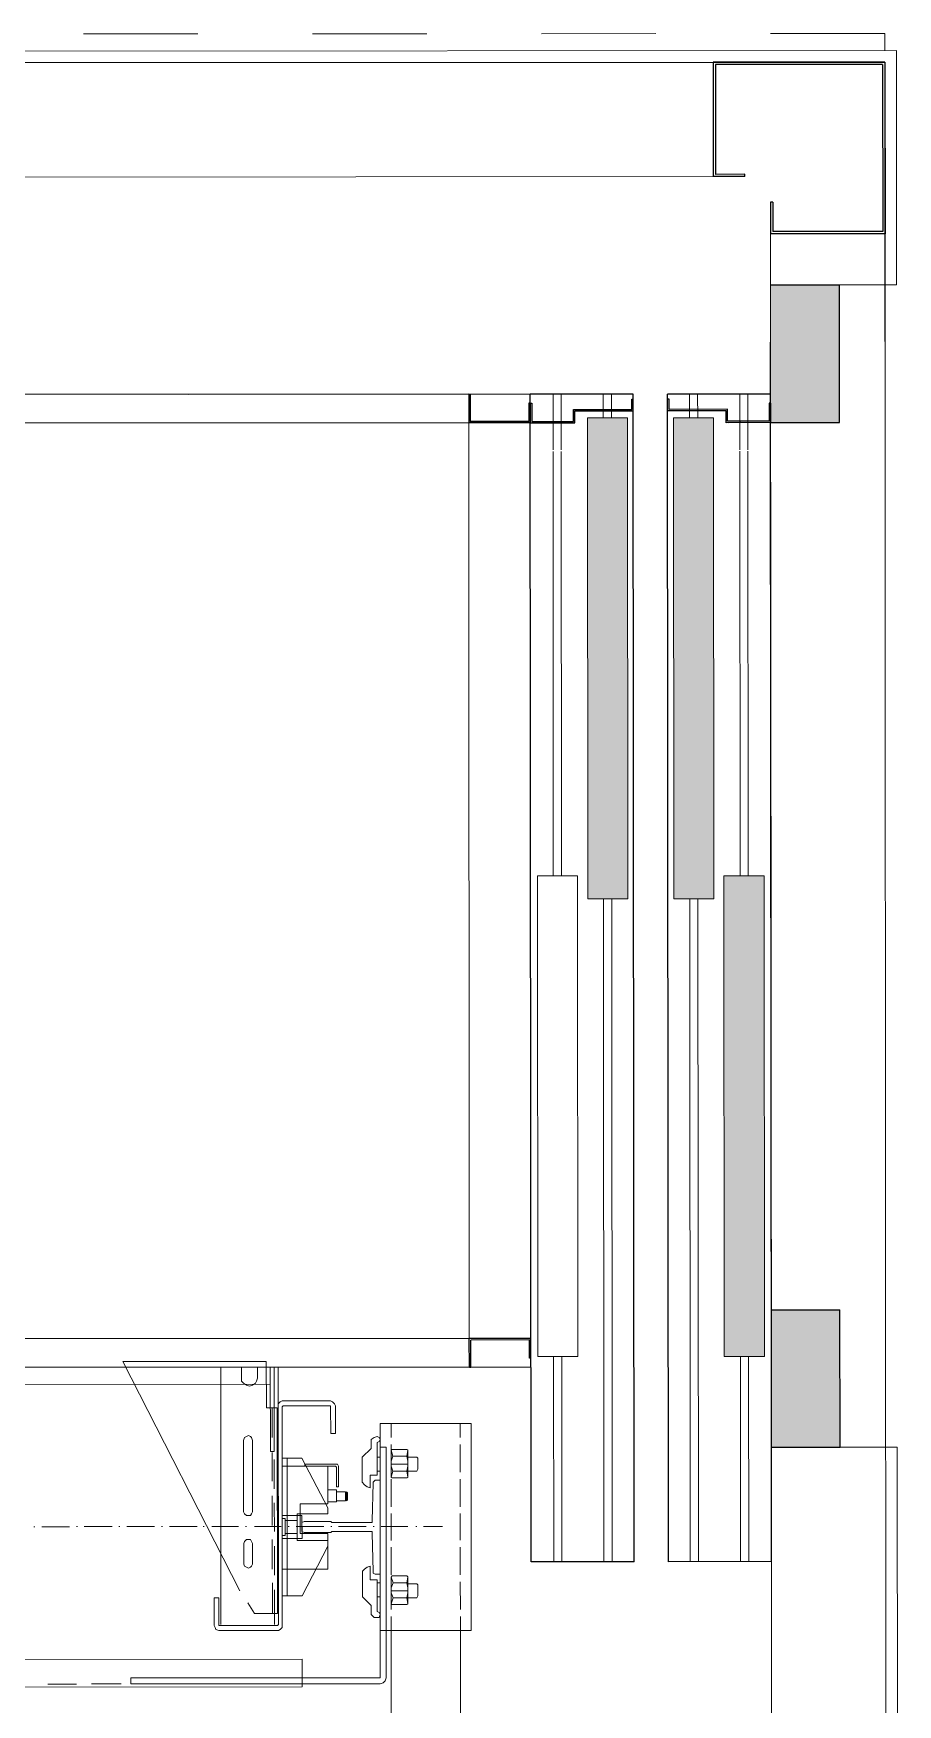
# Model space of a CAD drawing. Extents: x -248 to -11, y 347 to 447.
# Drawn here: x -115.568 to -114.813, y 417.615 to 419.075 of the extents above; entities that cross this region are included whole.
import ezdxf

# ---------------------------------------------------------------- set-up
doc = ezdxf.new("R2010")
doc.units = 0
doc.header["$LTSCALE"] = 0.02
doc.header["$MEASUREMENT"] = 0
doc.linetypes.add('HIDDEN', pattern=[0.375, 0.25, -0.125])
for name, color, linetype, lineweight in [('2COTA', 1, 'CONTINUOUS', 9), ('2H', 1, 'HIDDEN', 15), ('AR-ESQ-VT1', 1, 'CONTINUOUS', 9), ('P', 1, 'CONTINUOUS', 18)]:
    doc.layers.add(name, color=color, linetype=linetype, lineweight=lineweight)
for name, color, linetype in [('3', 3, 'CONTINUOUS'), ('47', 1, 'CONTINUOUS'), ('AR-ELV', 2, 'CONTINUOUS'), ('PAREDE', 1, 'CONTINUOUS')]:
    doc.layers.add(name, color=color, linetype=linetype)

msp = doc.modelspace()

# ---------------------------------------------------------------- hatches: boundary and pattern name
at = {"layer": '2COTA', "linetype": 'Continuous'}
for points in [[(-114.9239, 418.7354), (-114.9239, 418.7525), (-114.9239, 418.8557), (-114.8639, 418.8557), (-114.8639, 418.7354)], [(-114.9233, 417.8404), (-114.9234, 417.9604), (-114.8634, 417.9604), (-114.8633, 417.8404)]]:
    msp.add_hatch(color=256, dxfattribs=at).paths.add_polyline_path(points)
at = {"layer": '2COTA', "lineweight": 9, "ltscale": 35}
for points in [[(-115.0486, 418.3195), (-115.0836, 418.3195), (-115.0839, 418.7395), (-115.0489, 418.7395)], [(-114.9736, 418.3195), (-115.0086, 418.3195), (-115.0089, 418.7395), (-114.9739, 418.7395)], [(-114.9294, 417.9196), (-114.9644, 417.9196), (-114.9647, 418.3396), (-114.9297, 418.3396)]]:
    msp.add_hatch(color=256, dxfattribs=at).paths.add_polyline_path(points)

# ---------------------------------------------------------------- linework, layer by layer
at = {"layer": '2COTA', "ltscale": 35}
for p, q in [((-114.9239, 418.8557), (-114.8639, 418.8557)), ((-115.114, 418.7602), (-115.114, 418.7115)), ((-115.1069, 418.7603), (-115.1069, 418.7115)), ((-115.0701, 418.7603), (-115.0701, 418.7395)), ((-115.063, 418.7603), (-115.063, 418.7395)), ((-114.9948, 418.7603), (-114.9948, 418.7395)), ((-114.9877, 418.7603), (-114.9876, 418.7395)), ((-114.9508, 418.7604), (-114.9508, 418.7116)), ((-114.9437, 418.7604), (-114.9437, 418.7116)), ((-115.114, 418.7457), (-115.114, 418.7395)), ((-115.1069, 418.7457), (-115.1069, 418.7395)), ((-115.0489, 418.7395), (-115.0839, 418.7395)), ((-115.0701, 418.7457), (-115.0701, 418.7395)), ((-115.063, 418.7457), (-115.063, 418.7395)), ((-115.0089, 418.7395), (-114.9739, 418.7396)), ((-114.9739, 418.7395), (-115.0089, 418.7395)), ((-114.9948, 418.7458), (-114.9948, 418.7395)), ((-114.9876, 418.7458), (-114.9876, 418.7395)), ((-114.9508, 418.7458), (-114.9508, 418.7396)), ((-114.9437, 418.7458), (-114.9437, 418.7396)), ((-115.114, 418.7102), (-115.1138, 418.3395)), ((-115.1069, 418.7103), (-115.1066, 418.3395)), ((-114.9508, 418.7104), (-114.9506, 418.3396)), ((-114.9437, 418.7104), (-114.9435, 418.3396)), ((-115.0925, 418.3395), (-115.1275, 418.3395)), ((-114.9297, 418.3396), (-114.9647, 418.3396)), ((-115.0486, 418.3195), (-115.0836, 418.3195)), ((-115.0486, 418.3195), (-115.0836, 418.3195)), ((-115.0486, 418.3195), (-115.0836, 418.3195)), ((-115.0698, 418.3195), (-115.0695, 417.7403)), ((-115.0627, 418.3195), (-115.0623, 417.7403)), ((-114.9736, 418.3195), (-115.0086, 418.3195)), ((-114.9945, 418.3195), (-114.9941, 417.7403)), ((-114.9874, 418.3195), (-114.987, 417.7403)), ((-115.0923, 417.9195), (-115.1273, 417.9195)), ((-115.1135, 417.9195), (-115.1134, 417.7402)), ((-115.1064, 417.9195), (-115.1063, 417.7403)), ((-114.9294, 417.9196), (-114.9644, 417.9196)), ((-114.9503, 417.9196), (-114.9502, 417.7404)), ((-114.9432, 417.9196), (-114.9431, 417.7404))]:
    msp.add_line(p, q, dxfattribs=at)
at = {"layer": '2COTA', "linetype": 'Continuous'}
for p, q in [((-115.0836, 418.3195), (-115.0839, 418.7395)), ((-115.0486, 418.3195), (-115.0489, 418.7395)), ((-115.0086, 418.3195), (-115.0089, 418.7395)), ((-114.9736, 418.3195), (-114.9739, 418.7395)), ((-115.1273, 417.9195), (-115.1275, 418.3395)), ((-115.0923, 417.9195), (-115.0925, 418.3395)), ((-114.9644, 417.9196), (-114.9647, 418.3396)), ((-114.9294, 417.9196), (-114.9297, 418.3396))]:
    msp.add_line(p, q, dxfattribs=at)
at = {"layer": '2COTA', "lineweight": 9, "ltscale": 35}
msp.add_line((-115.1876, 418.7352), (-115.1871, 417.9352), dxfattribs=at)
at = {"layer": '2COTA', "ltscale": 0.5}
for p, q in [((-115.1336, 418.2491), (-115.1337, 418.5341)), ((-114.9236, 418.2492), (-114.9237, 418.5342))]:
    msp.add_line(p, q, dxfattribs=at)
at = {"layer": '2H', "lineweight": 9, "ltscale": 20}
for p, q in [((-114.8241, 419.0754), (-116.6241, 419.0743)), ((-114.8241, 419.0604), (-114.8241, 419.0754))]:
    msp.add_line(p, q, dxfattribs=at)
at = {"layer": '3'}
for p, q in [((-115.1876, 418.7602), (-115.1876, 418.7352)), ((-115.1876, 418.7602), (-115.1863, 418.7602)), ((-115.1876, 418.7602), (-115.1863, 418.7602)), ((-115.1863, 418.7602), (-115.1863, 418.7365)), ((-115.1339, 418.7524), (-115.1351, 418.7524)), ((-115.1339, 418.7524), (-115.1326, 418.7524)), ((-115.0451, 418.747), (-115.0451, 418.756)), ((-115.0451, 418.756), (-115.0439, 418.756)), ((-115.0439, 418.7458), (-115.0439, 418.7562)), ((-115.0139, 418.7458), (-115.0139, 418.7562)), ((-115.0126, 418.756), (-115.0139, 418.756)), ((-115.0126, 418.747), (-115.0126, 418.756)), ((-114.9239, 418.7525), (-114.9251, 418.7525)), ((-115.1351, 418.7365), (-115.1863, 418.7365)), ((-115.1326, 418.7365), (-115.0962, 418.7365)), ((-115.0962, 418.7365), (-115.0962, 418.747)), ((-115.0962, 418.747), (-115.0451, 418.747)), ((-115.0949, 418.7457), (-115.0439, 418.7458)), ((-115.0949, 418.7353), (-115.0949, 418.7457)), ((-115.0663, 418.7457), (-115.0439, 418.7458)), ((-115.0663, 418.7457), (-115.0439, 418.7458)), ((-114.9628, 418.7458), (-115.0139, 418.7458)), ((-114.9915, 418.7458), (-115.0139, 418.7458)), ((-114.9915, 418.7458), (-115.0139, 418.7458)), ((-114.9616, 418.7471), (-115.0126, 418.747)), ((-114.9628, 418.7353), (-114.9628, 418.7458)), ((-114.9616, 418.7366), (-114.9616, 418.7471)), ((-114.9251, 418.7366), (-114.9616, 418.7366)), ((-115.1339, 418.7352), (-115.1876, 418.7352)), ((-115.1876, 418.7352), (-115.1876, 418.7352)), ((-115.1601, 418.7352), (-115.1851, 418.7352)), ((-115.1601, 418.7352), (-115.1851, 418.7352)), ((-115.1339, 418.7352), (-115.0949, 418.7353)), ((-115.1076, 418.7353), (-115.0973, 418.7353)), ((-115.1076, 418.7353), (-115.0973, 418.7353)), ((-115.0949, 418.7353), (-115.0949, 418.7353)), ((-114.9239, 418.7354), (-114.9628, 418.7353)), ((-114.9628, 418.7353), (-114.9628, 418.7353)), ((-114.9501, 418.7354), (-114.9604, 418.7353)), ((-114.9501, 418.7354), (-114.9604, 418.7353)), ((-115.187, 417.9102), (-115.1871, 417.9352)), ((-115.1334, 417.9352), (-115.1871, 417.9352)), ((-115.1346, 417.934), (-115.1858, 417.9339)), ((-115.1858, 417.9102), (-115.1858, 417.9339)), ((-115.1596, 417.9352), (-115.1846, 417.9352)), ((-115.1596, 417.9352), (-115.1846, 417.9352)), ((-115.187, 417.9102), (-115.1858, 417.9102)), ((-115.187, 417.9102), (-115.1858, 417.9102)), ((-115.1333, 417.9181), (-115.1346, 417.9181))]:
    msp.add_line(p, q, dxfattribs=at)
at = {"layer": '3', "ltscale": 0.5}
for p, q in [((-115.1351, 418.7524), (-115.1351, 418.7365)), ((-115.1339, 418.7524), (-115.1339, 418.7352)), ((-115.1339, 418.7524), (-115.1339, 418.7352)), ((-115.1326, 418.7524), (-115.1326, 418.7365)), ((-114.9251, 418.7525), (-114.9251, 418.7366)), ((-114.9239, 418.7525), (-114.9239, 418.7354)), ((-114.9239, 418.7525), (-114.9239, 418.7354)), ((-115.1346, 417.9181), (-115.1346, 417.934)), ((-115.1333, 417.9181), (-115.1334, 417.9352))]:
    msp.add_line(p, q, dxfattribs=at)
at = {"layer": '47', "lineweight": 25, "ltscale": 35}
for p, q in [((-114.8241, 419.0504), (-114.9741, 419.0503)), ((-114.9741, 419.0503), (-114.974, 418.9503)), ((-114.8261, 419.0484), (-114.9721, 419.0483)), ((-114.9721, 419.0483), (-114.972, 418.9523)), ((-114.8261, 419.0484), (-114.826, 418.9024)), ((-114.8241, 419.0504), (-114.824, 418.9004)), ((-114.9464, 418.9504), (-114.974, 418.9503)), ((-114.9464, 418.9524), (-114.972, 418.9523)), ((-114.9464, 418.9504), (-114.9464, 418.9524)), ((-114.922, 418.9279), (-114.924, 418.9279)), ((-114.924, 418.9279), (-114.924, 418.9004)), ((-114.922, 418.9279), (-114.922, 418.9024)), ((-114.826, 418.9024), (-114.922, 418.9024)), ((-114.9232, 417.7404), (-114.9233, 417.8654))]:
    msp.add_line(p, q, dxfattribs=at)
at = {"layer": '47', "ltscale": 35}
for p, q in [((-114.9239, 418.8557), (-114.8639, 418.8557)), ((-114.9239, 418.7354), (-114.8639, 418.7354)), ((-114.9234, 417.9604), (-114.8634, 417.9604)), ((-114.9233, 417.8404), (-114.8633, 417.8404))]:
    msp.add_line(p, q, dxfattribs=at)
at = {"layer": '47', "ltscale": 0.5}
for p, q in [((-114.8639, 418.7354), (-114.8639, 418.8557)), ((-114.8633, 417.8404), (-114.8634, 417.9604))]:
    msp.add_line(p, q, dxfattribs=at)
at = {"layer": '47'}
for p, q in [((-115.1876, 418.7602), (-116.4126, 418.7594)), ((-115.1339, 418.7602), (-115.4326, 418.76)), ((-115.0439, 418.7603), (-115.1339, 418.7602)), ((-114.9239, 418.7604), (-115.0139, 418.7603)), ((-115.1876, 418.7352), (-116.3451, 418.7345)), ((-115.1871, 417.9352), (-116.3446, 417.9345)), ((-115.1333, 417.9102), (-116.412, 417.9094)), ((-115.0432, 417.7403), (-115.1332, 417.7402)), ((-114.9232, 417.7404), (-115.0132, 417.7403))]:
    msp.add_line(p, q, dxfattribs=at)
at = {"layer": 'AR-ELV'}
msp.add_line((-116.4241, 419.0494), (-114.8241, 419.0504), dxfattribs=at)
at = {"layer": 'AR-ELV', "lineweight": 13}
for p, q in [((-116.3261, 419.0495), (-114.8241, 419.0504)), ((-114.8231, 417.4504), (-114.8241, 419.0504)), ((-116.424, 418.9494), (-114.974, 418.9503)), ((-114.9231, 417.6004), (-114.924, 418.9004)), ((-114.8238, 418.7173), (-114.824, 418.9004))]:
    msp.add_line(p, q, dxfattribs=at)
at = {"layer": 'AR-ESQ-VT1'}
for p, q in [((-114.8141, 419.0604), (-116.5841, 419.0593)), ((-114.8139, 418.8557), (-114.8141, 419.0604)), ((-114.8639, 418.8557), (-114.8139, 418.8557)), ((-114.8633, 417.8404), (-114.8133, 417.8404)), ((-114.813, 417.4404), (-114.8133, 417.8404))]:
    msp.add_line(p, q, dxfattribs=at)
at = {"layer": 'P', "linetype": 'Continuous'}
for points in [[(-115.3645, 417.9153), (-115.4898, 417.9152), (-115.3877, 417.7148)], [(-115.4041, 417.6854), (-115.4042, 417.9101)], [(-115.3861, 417.9006), (-115.3861, 417.9101)], [(-115.3722, 417.9101), (-115.3722, 417.9006)], [(-115.3549, 417.8747), (-115.3644, 417.8747), (-115.3645, 417.9153)], [(-115.3609, 417.8366), (-115.361, 417.9101)], [(-115.3575, 417.8807), (-115.3575, 417.9101)], [(-115.3575, 417.8366), (-115.3575, 417.9101)], [(-115.3539, 417.6854), (-115.3541, 417.9101)], [(-115.361, 417.8954), (-116.1051, 417.8949)], [(-115.3722, 417.9006), (-115.3731, 417.898), (-115.374, 417.8963), (-115.3765, 417.8945), (-115.3791, 417.8937), (-115.3817, 417.8945), (-115.3843, 417.8963), (-115.386, 417.898), (-115.3861, 417.9006)], [(-115.3541, 417.8764), (-115.3541, 417.8781), (-115.3523, 417.8799), (-115.3506, 417.8807)], [(-115.3541, 417.8764), (-115.3539, 417.6854)], [(-115.3083, 417.8807), (-115.3506, 417.8807)], [(-115.3506, 417.8755), (-115.3497, 417.8764), (-115.3497, 417.8764)], [(-115.3506, 417.8755), (-115.3505, 417.6845)], [(-115.3091, 417.8764), (-115.3497, 417.8764)], [(-115.3091, 417.8764), (-115.3083, 417.8764), (-115.3083, 417.8756)], [(-115.3083, 417.8807), (-115.3065, 417.8799), (-115.3048, 417.8782), (-115.3039, 417.8764)], [(-115.3083, 417.8756), (-115.3082, 417.8522)], [(-115.3082, 417.8522), (-115.3039, 417.8522), (-115.3039, 417.8764)], [(-115.3592, 417.8747), (-115.3592, 417.8487)], [(-115.3575, 417.8427), (-115.3575, 417.8678)], [(-115.3549, 417.8747), (-115.3548, 417.6949)], [(-115.265, 417.8609), (-115.1855, 417.8609)], [(-115.265, 417.8609), (-115.2649, 417.6803)], [(-115.2555, 417.8488), (-115.2555, 417.8609)], [(-115.195, 417.8488), (-115.195, 417.8609)], [(-115.1855, 417.8609), (-115.1854, 417.6803)], [(-115.3843, 417.8461), (-115.3834, 417.8487), (-115.3817, 417.8496), (-115.38, 417.8505), (-115.3782, 417.8496), (-115.3774, 417.8487), (-115.3765, 417.8461)], [(-115.3843, 417.8461), (-115.3843, 417.7839)], [(-115.3765, 417.8461), (-115.3765, 417.7839)], [(-115.2728, 417.8445), (-115.2728, 417.8471), (-115.2702, 417.8488), (-115.2676, 417.8497)], [(-115.2676, 417.8497), (-115.2659, 417.8488), (-115.265, 417.8471), (-115.2659, 417.8453), (-115.2676, 417.8445)], [(-115.3575, 417.8366), (-115.3609, 417.8366)], [(-115.3592, 417.8358), (-115.3592, 417.8107)], [(-115.2728, 417.8393), (-115.2806, 417.8315)], [(-115.2736, 417.8047), (-115.2762, 417.8056), (-115.2788, 417.8073), (-115.2806, 417.8099), (-115.2806, 417.8315)], [(-115.2728, 417.8393), (-115.2728, 417.8445)], [(-115.2676, 417.8445), (-115.2676, 417.816)], [(-115.265, 417.8315), (-115.2676, 417.8315)], [(-115.265, 417.8402), (-115.2649, 417.6397)], [(-115.2598, 417.8402), (-115.265, 417.8402)], [(-115.2598, 417.8402), (-115.2597, 417.6388)], [(-115.2555, 417.8186), (-115.2555, 417.8428)], [(-115.2555, 417.8376), (-115.2547, 417.8384), (-115.2538, 417.8384), (-115.2417, 417.8384)], [(-115.2555, 417.8376), (-115.2547, 417.8384), (-115.2538, 417.8384)], [(-115.2555, 417.8142), (-115.2555, 417.8376)], [(-115.2538, 417.8324), (-115.2555, 417.8376)], [(-115.2538, 417.8194), (-115.2555, 417.8237), (-115.2555, 417.8281), (-115.2538, 417.8324)], [(-115.2538, 417.8324), (-115.2417, 417.8324)], [(-115.2417, 417.8384), (-115.2417, 417.8384), (-115.2408, 417.8376)], [(-115.2408, 417.8376), (-115.2417, 417.8324)], [(-115.2417, 417.8324), (-115.2408, 417.8281), (-115.2408, 417.8237), (-115.2417, 417.8194)], [(-115.2408, 417.8142), (-115.2408, 417.8376)], [(-115.233, 417.8315), (-115.2408, 417.8315)], [(-115.233, 417.8315), (-115.2322, 417.8307)], [(-115.195, 417.8186), (-115.195, 417.8428)], [(-115.3575, 417.8038), (-115.3575, 417.8297)], [(-115.3505, 417.7105), (-115.3506, 417.8306)], [(-115.3333, 417.8306), (-115.3506, 417.8306)], [(-115.3506, 417.8237), (-115.3505, 417.7338)], [(-115.3039, 417.8237), (-115.3506, 417.8237)], [(-115.3462, 417.7105), (-115.3463, 417.8306)], [(-115.3108, 417.7874), (-115.3333, 417.8306)], [(-115.303, 417.8254), (-115.3307, 417.8254)], [(-115.3307, 417.8254), (-115.3307, 417.8237)], [(-115.3108, 417.7909), (-115.3108, 417.8237)], [(-115.3039, 417.8237), (-115.3039, 417.8237), (-115.303, 417.8228)], [(-115.303, 417.8254), (-115.3022, 417.8254), (-115.3013, 417.8237)], [(-115.303, 417.8228), (-115.303, 417.8056)], [(-115.3013, 417.8237), (-115.3013, 417.8056)], [(-115.265, 417.8194), (-115.2676, 417.8194)], [(-115.2555, 417.8255), (-115.2408, 417.8255)], [(-115.2555, 417.8142), (-115.2538, 417.8194)], [(-115.2538, 417.8194), (-115.2417, 417.8194)], [(-115.2417, 417.8194), (-115.2408, 417.8142)], [(-115.233, 417.8194), (-115.2408, 417.8194)], [(-115.2322, 417.8212), (-115.233, 417.8194)], [(-115.2322, 417.8307), (-115.2322, 417.8212)], [(-115.303, 417.803), (-115.3108, 417.803)], [(-115.3013, 417.8056), (-115.303, 417.8056)], [(-115.303, 417.803), (-115.303, 417.7926)], [(-115.2737, 417.816), (-115.2736, 417.8047)], [(-115.2676, 417.816), (-115.2737, 417.816)], [(-115.2719, 417.7762), (-115.2711, 417.809), (-115.2711, 417.8099), (-115.2693, 417.8116), (-115.2685, 417.8116), (-115.265, 417.8116)], [(-115.265, 417.8116), (-115.265, 417.7295)], [(-115.2538, 417.8134), (-115.2546, 417.8134), (-115.2555, 417.8142)], [(-115.2555, 417.7883), (-115.2555, 417.8125)], [(-115.2538, 417.8134), (-115.2417, 417.8134)], [(-115.2408, 417.8142), (-115.2417, 417.8134), (-115.2417, 417.8134)], [(-115.195, 417.7883), (-115.195, 417.8125)], [(-115.3592, 417.7977), (-115.3592, 417.7718)], [(-115.3574, 417.7666), (-115.3575, 417.7917)], [(-115.3108, 417.7874), (-115.3108, 417.7822), (-115.3376, 417.7822)], [(-115.3108, 417.7909), (-115.335, 417.7909)], [(-115.3108, 417.7649), (-115.335, 417.7649), (-115.335, 417.7909)], [(-115.303, 417.7926), (-115.3108, 417.7926)], [(-115.2952, 417.8012), (-115.303, 417.8012)], [(-115.2952, 417.7935), (-115.303, 417.7935)], [(-115.2952, 417.8012), (-115.2952, 417.7935)], [(-115.2944, 417.8004), (-115.2952, 417.8004)], [(-115.2944, 417.7943), (-115.2952, 417.7943)], [(-115.2944, 417.8012), (-115.2935, 417.8004), (-115.2935, 417.7943)], [(-115.2944, 417.8012), (-115.2944, 417.7935)], [(-115.2935, 417.7943), (-115.2944, 417.7935)], [(-115.3765, 417.7839), (-115.3773, 417.7822), (-115.3782, 417.7805), (-115.3799, 417.7805), (-115.3817, 417.7805), (-115.3834, 417.7822), (-115.3843, 417.7839)], [(-115.3505, 417.7805), (-115.3505, 417.7606)], [(-115.3333, 417.7805), (-115.3505, 417.7805)], [(-115.3505, 417.7779), (-115.348, 417.7779)], [(-115.3505, 417.7632), (-115.3479, 417.7632), (-115.348, 417.7779)], [(-115.3479, 417.7649), (-115.3376, 417.7649), (-115.3376, 417.7762)], [(-115.3479, 417.7762), (-115.3376, 417.7762)], [(-115.3376, 417.7589), (-115.3376, 417.7822)], [(-115.3333, 417.7805), (-115.3332, 417.7606)], [(-115.3333, 417.7727), (-115.3333, 417.7744), (-115.3315, 417.7753)], [(-115.3333, 417.7727), (-115.3333, 417.7684)], [(-115.3082, 417.7753), (-115.3315, 417.7753)], [(-115.3073, 417.7744), (-115.3073, 417.7744), (-115.3082, 417.7753)], [(-115.2736, 417.7745), (-115.3073, 417.7744)], [(-115.2719, 417.7762), (-115.2719, 417.7745), (-115.2736, 417.7745)], [(-115.2555, 417.7589), (-115.2555, 417.7823)], [(-115.195, 417.759), (-115.195, 417.7823)], [(-115.5666, 417.7708), (-115.5675, 417.7708)], [(-115.5363, 417.7708), (-115.5605, 417.7708)], [(-115.5294, 417.7709), (-115.5303, 417.7709)], [(-115.4992, 417.7709), (-115.5234, 417.7709)], [(-115.4923, 417.7709), (-115.4931, 417.7709)], [(-115.462, 417.7709), (-115.4862, 417.7709)], [(-115.4551, 417.7709), (-115.456, 417.7709)], [(-115.4249, 417.7709), (-115.4491, 417.7709)], [(-115.4188, 417.7709), (-115.4197, 417.7709)], [(-115.3886, 417.7709), (-115.4119, 417.7709)], [(-115.3842, 417.7381), (-115.3842, 417.7563), (-115.3834, 417.758), (-115.3816, 417.7597), (-115.3799, 417.7597), (-115.3782, 417.7597), (-115.3773, 417.758), (-115.3765, 417.7563)], [(-115.3816, 417.7709), (-115.3825, 417.7709)], [(-115.3514, 417.771), (-115.3747, 417.7709)], [(-115.3592, 417.7597), (-115.3592, 417.7338)], [(-115.3332, 417.7606), (-115.3505, 417.7606)], [(-115.3445, 417.771), (-115.3454, 417.771)], [(-115.3142, 417.771), (-115.3384, 417.771)], [(-115.3108, 417.7589), (-115.3376, 417.7589)], [(-115.3315, 417.7658), (-115.3333, 417.7667), (-115.3333, 417.7684)], [(-115.3082, 417.7658), (-115.3315, 417.7658)], [(-115.3108, 417.7649), (-115.3108, 417.7338)], [(-115.3108, 417.7589), (-115.3108, 417.7537)], [(-115.3073, 417.771), (-115.3082, 417.771)], [(-115.3082, 417.7658), (-115.3073, 417.7667), (-115.3073, 417.7667)], [(-115.2736, 417.7667), (-115.3073, 417.7667)], [(-115.2771, 417.771), (-115.3013, 417.771)], [(-115.2736, 417.7667), (-115.2719, 417.7667), (-115.2719, 417.765)], [(-115.271, 417.7321), (-115.2719, 417.765)], [(-115.2702, 417.771), (-115.271, 417.771)], [(-115.2408, 417.771), (-115.2641, 417.771)], [(-115.233, 417.771), (-115.2339, 417.771)], [(-115.2105, 417.7711), (-115.227, 417.771)], [(-115.3765, 417.7563), (-115.3764, 417.7381)], [(-115.3574, 417.7286), (-115.3574, 417.7537)], [(-115.3108, 417.7537), (-115.3332, 417.7105), (-115.3505, 417.7105)], [(-115.2555, 417.7287), (-115.2555, 417.7529)], [(-115.195, 417.7287), (-115.195, 417.7529)], [(-115.3764, 417.7381), (-115.3773, 417.7364), (-115.3782, 417.7355), (-115.3799, 417.7346), (-115.3816, 417.7355), (-115.3834, 417.7364), (-115.3842, 417.7381)], [(-115.3108, 417.7338), (-115.3505, 417.7338)], [(-115.2805, 417.7321), (-115.2788, 417.7338), (-115.2762, 417.7356), (-115.2736, 417.7364)], [(-115.2805, 417.7321), (-115.2805, 417.7097)], [(-115.2736, 417.7243), (-115.2736, 417.7364)], [(-115.2684, 417.7295), (-115.2693, 417.7295), (-115.271, 417.7304), (-115.271, 417.7321)], [(-115.265, 417.7295), (-115.2684, 417.7295)], [(-115.3591, 417.7217), (-115.3591, 417.6949)], [(-115.3574, 417.6854), (-115.3574, 417.7157)], [(-115.2675, 417.7243), (-115.2736, 417.7243)], [(-115.2675, 417.6967), (-115.2675, 417.7243)], [(-115.265, 417.7218), (-115.2675, 417.7218)], [(-115.2554, 417.7269), (-115.2546, 417.7278), (-115.2537, 417.7278), (-115.2416, 417.7278)], [(-115.2554, 417.7269), (-115.2554, 417.7036)], [(-115.2537, 417.7218), (-115.2554, 417.7269)], [(-115.2554, 417.6984), (-115.2554, 417.7226)], [(-115.2537, 417.7088), (-115.2554, 417.7131), (-115.2554, 417.7174), (-115.2537, 417.7218)], [(-115.2554, 417.7149), (-115.2408, 417.7149)], [(-115.2537, 417.7218), (-115.2416, 417.7218)], [(-115.2416, 417.7278), (-115.2416, 417.7278), (-115.2408, 417.727)], [(-115.2408, 417.727), (-115.2416, 417.7218)], [(-115.2416, 417.7218), (-115.2408, 417.7175), (-115.2407, 417.7131), (-115.2416, 417.7088)], [(-115.2408, 417.727), (-115.2407, 417.7036)], [(-115.233, 417.7209), (-115.2408, 417.7209)], [(-115.2321, 417.7201), (-115.233, 417.7209)], [(-115.2321, 417.7105), (-115.2321, 417.7201)], [(-115.1949, 417.6985), (-115.195, 417.7227)], [(-115.4101, 417.7087), (-115.4101, 417.6845)], [(-115.4058, 417.7087), (-115.4101, 417.7087)], [(-115.4058, 417.7087), (-115.4058, 417.6854)], [(-115.3747, 417.6949), (-115.3807, 417.7044)], [(-115.3332, 417.7105), (-115.3505, 417.7105)], [(-115.2727, 417.7019), (-115.2805, 417.7097)], [(-115.2727, 417.7019), (-115.2727, 417.6967)], [(-115.2649, 417.7097), (-115.2675, 417.7097)], [(-115.2554, 417.7036), (-115.2537, 417.7088)], [(-115.2537, 417.7028), (-115.2546, 417.7028), (-115.2554, 417.7036)], [(-115.2537, 417.7028), (-115.2546, 417.7028), (-115.2554, 417.7036)], [(-115.2537, 417.7088), (-115.2416, 417.7088)], [(-115.2537, 417.7028), (-115.2416, 417.7028)], [(-115.2416, 417.7088), (-115.2407, 417.7036), (-115.2416, 417.7028), (-115.2416, 417.7028)], [(-115.233, 417.7088), (-115.2407, 417.7088)], [(-115.233, 417.7088), (-115.2321, 417.7105)], [(-115.4049, 417.6845), (-115.4058, 417.6845), (-115.4058, 417.6854)], [(-115.3747, 417.6949), (-115.3548, 417.6949)], [(-115.3539, 417.6854), (-115.3548, 417.6845), (-115.3548, 417.6845)], [(-115.2675, 417.6967), (-115.2658, 417.6958), (-115.2649, 417.6941), (-115.2658, 417.6915), (-115.2675, 417.6915), (-115.2701, 417.6915), (-115.2727, 417.6941), (-115.2727, 417.6967)], [(-115.2554, 417.6803), (-115.2554, 417.6924)], [(-115.1949, 417.6803), (-115.1949, 417.6924)], [(-115.4058, 417.6802), (-115.4084, 417.6811), (-115.4092, 417.6828), (-115.4101, 417.6845)], [(-115.3539, 417.6802), (-115.4058, 417.6802)], [(-115.3548, 417.6845), (-115.4049, 417.6845)], [(-115.3505, 417.6845), (-115.3505, 417.6828), (-115.3522, 417.6811), (-115.3539, 417.6802)], [(-115.2649, 417.6803), (-115.1854, 417.6803)], [(-115.2554, 417.6803), (-115.2553, 417.561)], [(-115.1949, 417.6803), (-115.1949, 417.5611)], [(-115.3332, 417.6552), (-116.1326, 417.6547)], [(-115.3332, 417.6552), (-115.3332, 417.631)], [(-115.3332, 417.631), (-116.1325, 417.6305)], [(-115.5302, 417.6334), (-115.5553, 417.6334)], [(-115.4913, 417.6335), (-115.5172, 417.6335)], [(-115.4827, 417.6387), (-115.2658, 417.6388)], [(-115.309, 417.6336), (-115.4827, 417.6335), (-115.4827, 417.6387)], [(-115.4542, 417.6335), (-115.4792, 417.6335)], [(-115.4153, 417.6335), (-115.4412, 417.6335)], [(-115.3772, 417.6335), (-115.4032, 417.6335)], [(-115.3332, 417.6336), (-115.3651, 417.6335)], [(-115.3332, 417.6336), (-115.2649, 417.6336)], [(-115.2649, 417.6397), (-115.2649, 417.6388), (-115.2658, 417.6388)], [(-115.2597, 417.6388), (-115.2606, 417.6362), (-115.2623, 417.6345), (-115.2649, 417.6336)]]:
    msp.add_lwpolyline(points, dxfattribs=at)
at = {"layer": 'PAREDE', "lineweight": 25, "ltscale": 35}
for p, q in [((-114.824, 418.9004), (-114.924, 418.9004)), ((-114.9233, 417.8654), (-114.9239, 418.7396))]:
    msp.add_line(p, q, dxfattribs=at)
at = {"layer": 'PAREDE', "ltscale": 0.5}
for p, q in [((-114.9233, 417.8654), (-114.9239, 418.8057)), ((-115.1332, 417.7402), (-115.1339, 418.7602)), ((-115.1332, 417.7402), (-115.1339, 418.7602)), ((-115.0432, 417.7403), (-115.0439, 418.7603)), ((-115.0432, 417.7403), (-115.0439, 418.7603)), ((-115.0132, 417.7403), (-115.0139, 418.7603))]:
    msp.add_line(p, q, dxfattribs=at)

doc.saveas('drawing.dxf')
